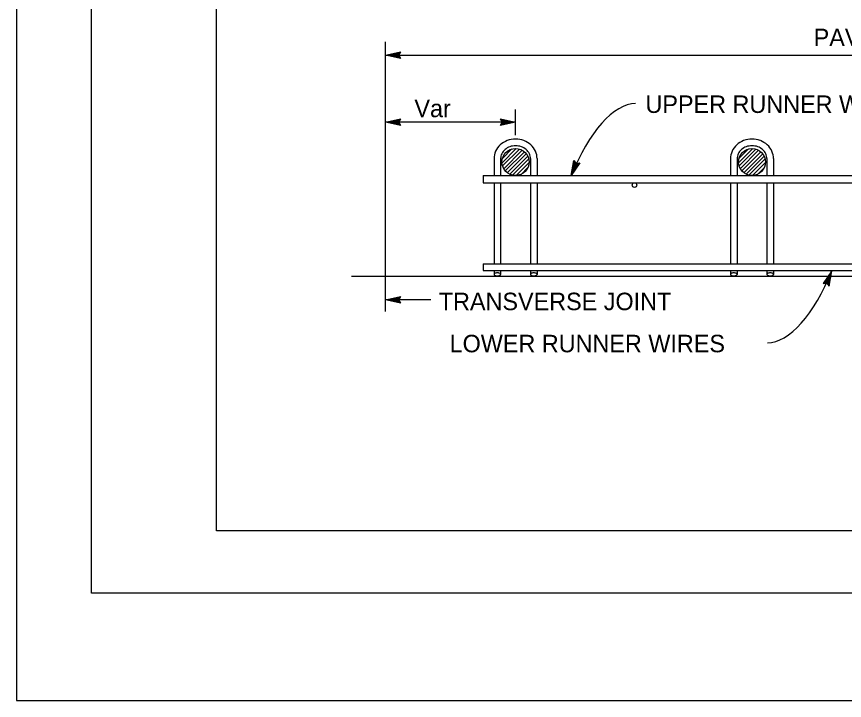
# Model space of a CAD drawing. Extents: x -893 to 867, y -474 to 712.
# Drawn here: x -893.5 to -562, y -474 to -200.1 of the extents above; entities that cross this region are included whole.
import ezdxf

# ---------------------------------------------------------------- set-up
doc = ezdxf.new("R2010")
doc.units = 0
for name, color, linetype in [('border_PLOTTING-ELEMENTS', 7, 'Continuous'), ('border_rw_22x34_Cut_Lines', 7, 'Continuous'), ('border_SHEET', 7, 'Continuous'), ('rd_PAVEMENT', 7, 'Continuous'), ('rd_PAVEMENT-anno', 7, 'Continuous'), ('STR_Misc Steel A', 7, 'Continuous'), ('STR_Misc Steel B', 7, 'Continuous'), ('STR_Misc Steel C', 7, 'Continuous'), ('STR_Misc Steel D', 7, 'Continuous'), ('STR_Misc Steel E', 7, 'Continuous')]:
    doc.layers.add(name, color=color, linetype=linetype)

msp = doc.modelspace()

# ---------------------------------------------------------------- linework, layer by layer
at = {"layer": 'border_PLOTTING-ELEMENTS'}
for points in [[(-893.46, -474.04), (866.54, -474.04), (866.54, 711.96), (-893.46, 711.96)], [(-863.46, 668.96), (836.54, 668.96), (836.54, -431.04), (-863.46, -431.04)]]:
    msp.add_lwpolyline(points, close=True, dxfattribs=at)
at = {"layer": 'border_rw_22x34_Cut_Lines'}
msp.add_lwpolyline([(-863.46, 668.96), (836.54, 668.96), (836.54, -431.04), (-863.46, -431.04)], close=True, dxfattribs=at)
at = {"layer": 'border_SHEET'}
for p, q in [((-813.46, -406.05), (-813.46, 643.95)), ((811.54, -406.05), (-813.46, -406.05))]:
    msp.add_line(p, q, dxfattribs=at)
at = {"layer": 'rd_PAVEMENT'}
msp.add_line((-759.39, -304.11), (-250.86, -304.11), dxfattribs=at)
at = {"layer": 'rd_PAVEMENT-anno'}
for p, q in [((-745.78, -318.2), (-745.78, -210.15)), ((-745.78, -215.56), (-739.78, -214.23)), ((-744.39, -215.56), (-740.01, -214.59)), ((-743.02, -215.56), (-740.19, -214.93)), ((-741.64, -215.56), (-740.43, -215.29)), ((-739.78, -214.23), (-740.58, -215.56)), ((-739.78, -214.23), (-739.78, -214.23)), ((-745.78, -215.56), (-264.35, -215.56)), ((-739.78, -216.9), (-745.78, -215.56)), ((-745.78, -215.56), (-745.78, -215.56)), ((-740, -216.54), (-744.4, -215.56)), ((-740.23, -216.18), (-743.02, -215.56)), ((-740.41, -215.84), (-741.64, -215.56)), ((-740.58, -215.56), (-739.78, -216.9)), ((-739.78, -216.9), (-739.78, -216.9)), ((-693.68, -247.59), (-693.68, -237.28)), ((-745.78, -242.36), (-739.78, -241.03)), ((-744.39, -242.36), (-740.01, -241.39)), ((-743.02, -242.36), (-740.19, -241.74)), ((-739.78, -241.03), (-740.58, -242.36)), ((-739.78, -241.03), (-739.78, -241.03)), ((-698.88, -242.36), (-699.68, -241.02)), ((-699.68, -241.02), (-699.68, -241.02)), ((-699.68, -241.02), (-693.68, -242.36)), ((-699.46, -241.38), (-695.06, -242.36)), ((-699.23, -241.74), (-696.44, -242.36)), ((-693.68, -242.36), (-745.78, -242.36)), ((-739.78, -243.7), (-745.78, -242.36)), ((-745.78, -242.36), (-745.78, -242.36)), ((-740, -243.34), (-744.4, -242.36)), ((-740.23, -242.98), (-743.02, -242.36)), ((-741.64, -242.36), (-740.43, -242.1)), ((-740.41, -242.64), (-741.64, -242.36)), ((-740.58, -242.36), (-739.78, -243.7)), ((-739.78, -243.7), (-739.78, -243.7)), ((-693.68, -242.36), (-699.68, -243.69)), ((-699.68, -243.69), (-698.88, -242.36)), ((-699.68, -243.69), (-699.68, -243.69)), ((-695.07, -242.36), (-699.44, -243.33)), ((-696.44, -242.36), (-699.26, -242.98)), ((-699.05, -242.08), (-697.82, -242.36)), ((-697.82, -242.36), (-699.03, -242.62)), ((-693.68, -242.36), (-693.68, -242.36)), ((-671.35, -263.77), (-670.38, -257.71)), ((-670.84, -262.48), (-670.13, -258.06)), ((-670.38, -257.71), (-670.38, -257.71)), ((-670.38, -257.71), (-669.44, -258.94)), ((-670.33, -261.21), (-669.87, -258.35)), ((-667.9, -258.69), (-671.35, -263.77)), ((-668.31, -258.76), (-670.84, -262.49)), ((-668.73, -258.84), (-670.33, -261.21)), ((-669.82, -259.92), (-669.63, -258.7)), ((-669.11, -258.88), (-669.82, -259.92)), ((-669.44, -258.94), (-667.9, -258.69)), ((-667.9, -258.69), (-667.9, -258.69)), ((-671.35, -263.77), (-671.35, -263.77)), ((-567.11, -301.99), (-570.56, -307.08)), ((-567.63, -303.28), (-570.14, -306.99)), ((-568.13, -304.56), (-569.75, -306.95)), ((-568.57, -307.38), (-568.13, -304.56)), ((-568.33, -307.73), (-567.62, -303.27)), ((-568.07, -308.06), (-567.11, -301.99)), ((-567.11, -301.99), (-567.11, -301.99)), ((-570.56, -307.08), (-569.03, -306.82)), ((-570.56, -307.08), (-570.56, -307.08)), ((-568.63, -305.84), (-569.33, -306.87)), ((-569.03, -306.82), (-568.07, -308.06)), ((-568.83, -307.09), (-568.63, -305.84)), ((-568.07, -308.06), (-568.07, -308.06)), ((-745.78, -313.59), (-739.78, -312.26)), ((-727.65, -313.59), (-745.78, -313.59)), ((-739.78, -314.93), (-745.78, -313.59)), ((-745.78, -313.59), (-745.78, -313.59)), ((-740, -314.57), (-744.4, -313.59)), ((-744.39, -313.58), (-740.01, -312.61)), ((-743.02, -313.59), (-740.19, -312.96)), ((-740.23, -314.21), (-743.02, -313.59)), ((-741.64, -313.59), (-740.43, -313.32)), ((-740.41, -313.86), (-741.64, -313.59)), ((-739.78, -312.26), (-740.58, -313.59)), ((-740.58, -313.59), (-739.78, -314.93)), ((-739.78, -312.26), (-739.78, -312.26)), ((-739.78, -314.93), (-739.78, -314.93))]:
    msp.add_line(p, q, dxfattribs=at)
for centre, major_axis in [((-655.24, -281.23), (-11.99, -45.99)), ((-583.22, -284.53), (11.99, 45.99))]:
    msp.add_ellipse(centre, major_axis=major_axis, ratio=0.436733, start_param=3.257272, end_param=4.439194, dxfattribs=at)
at = {"layer": 'STR_Misc Steel A'}
for p, q in [((-699.1, -258.64), (-693.38, -252.93)), ((-698.91, -256.92), (-695.1, -253.11)), ((-698.86, -259.94), (-692.08, -253.16)), ((-698.4, -261.02), (-691.01, -253.62)), ((-697.77, -261.91), (-690.11, -254.26)), ((-696.97, -262.66), (-689.37, -255.05)), ((-604.43, -258.64), (-598.72, -252.93)), ((-604.25, -256.92), (-600.43, -253.11)), ((-604.2, -259.94), (-597.41, -253.16)), ((-603.74, -261.02), (-596.34, -253.62)), ((-603.1, -261.91), (-595.44, -254.26)), ((-602.31, -262.66), (-594.7, -255.05)), ((-696.02, -263.24), (-688.78, -256)), ((-694.88, -263.64), (-688.39, -257.14)), ((-601.35, -263.24), (-594.11, -256)), ((-600.22, -263.64), (-593.72, -257.14)), ((-693.48, -263.77), (-688.25, -258.54)), ((-691.49, -263.32), (-688.71, -260.53)), ((-598.81, -263.77), (-593.59, -258.54)), ((-596.82, -263.32), (-594.04, -260.53))]:
    msp.add_line(p, q, dxfattribs=at)
for centre in [(-693.68, -258.35), (-599.01, -258.35)]:
    msp.add_circle(centre, 5.43, dxfattribs=at)
at = {"layer": 'STR_Misc Steel B'}
for p, q in [((-706.7, -263.77), (-706.7, -266.65)), ((-706.7, -263.77), (-303.43, -263.77)), ((-706.7, -266.65), (-303.43, -266.65))]:
    msp.add_line(p, q, dxfattribs=at)
at = {"layer": 'STR_Misc Steel C'}
for p, q in [((-706.7, -299.11), (-706.7, -301.77)), ((-706.7, -299.11), (-303.43, -299.11)), ((-706.7, -301.77), (-303.43, -301.77))]:
    msp.add_line(p, q, dxfattribs=at)
at = {"layer": 'STR_Misc Steel D'}
msp.add_circle((-646.06, -267.58), 0.928, dxfattribs=at)
at = {"layer": 'STR_Misc Steel E'}
for p, q in [((-702.3, -257), (-702.3, -263.77)), ((-699.64, -257), (-699.64, -263.77)), ((-687.71, -257), (-687.71, -263.77)), ((-685.05, -257), (-685.05, -263.77)), ((-607.64, -257), (-607.64, -263.77)), ((-604.98, -257), (-604.98, -263.77)), ((-593.04, -257), (-593.04, -263.77)), ((-590.38, -257), (-590.38, -263.77)), ((-702.3, -266.65), (-702.3, -299.11)), ((-699.64, -266.65), (-699.64, -299.11)), ((-687.71, -266.65), (-687.71, -299.11)), ((-685.05, -266.65), (-685.05, -299.11)), ((-607.64, -266.65), (-607.64, -299.11)), ((-604.98, -266.65), (-604.98, -299.11)), ((-593.04, -266.65), (-593.04, -299.11)), ((-590.38, -266.65), (-590.38, -299.11)), ((-702.3, -301.77), (-702.3, -303.37)), ((-699.64, -301.77), (-699.64, -303.37)), ((-687.71, -301.77), (-687.71, -303.37)), ((-685.05, -301.77), (-685.05, -303.37)), ((-607.64, -301.77), (-607.64, -303.37)), ((-604.98, -301.77), (-604.98, -303.37)), ((-593.04, -301.77), (-593.04, -303.37)), ((-590.38, -301.77), (-590.38, -303.37))]:
    msp.add_line(p, q, dxfattribs=at)
for centre, radius, start, end in [((-694.46, -257.34), 7.92, 132.1798, 155.433), ((-693.98, -257.86), 8.63, 110.5721, 132.1798), ((-693.68, -258.69), 9.5, 90, 110.5721), ((-693.68, -258.73), 6.89, 90, 109.6978), ((-693.68, -258.69), 9.5, 69.4279, 90), ((-693.68, -258.73), 6.89, 70.3022, 90), ((-693.37, -257.86), 8.63, 47.8202, 69.4279), ((-692.89, -257.34), 7.92, 24.567, 47.8202), ((-599.79, -257.34), 7.92, 132.1798, 155.433), ((-599.32, -257.86), 8.63, 110.5721, 132.1798), ((-599.01, -258.69), 9.5, 90, 110.5721), ((-599.01, -258.73), 6.89, 90, 109.6978), ((-599.01, -258.69), 9.5, 69.4279, 90), ((-599.01, -258.73), 6.89, 70.3022, 90), ((-598.7, -257.86), 8.63, 47.8202, 69.4279), ((-598.22, -257.34), 7.92, 24.567, 47.8202), ((-695.2, -257), 7.1, 155.433, 180), ((-695.17, -257), 4.48, 154.3942, 180), ((-694.44, -257.34), 5.28, 130.8371, 154.3942), ((-693.98, -257.88), 5.99, 109.6978, 130.8371), ((-693.37, -257.88), 5.99, 49.1629, 70.3022), ((-692.91, -257.34), 5.28, 25.6058, 49.1629), ((-692.18, -257), 4.48, 0, 25.6058), ((-692.15, -257), 7.1, 0, 24.567), ((-600.53, -257), 7.1, 155.433, 180), ((-600.5, -257), 4.48, 154.3942, 180), ((-599.78, -257.34), 5.28, 130.8371, 154.3942), ((-599.31, -257.88), 5.99, 109.6978, 130.8371), ((-598.71, -257.88), 5.99, 49.1629, 70.3022), ((-598.24, -257.34), 5.28, 25.6058, 49.1629), ((-597.52, -257), 4.48, 0, 25.6058), ((-597.48, -257), 7.1, 0, 24.567), ((-702, -303.37), 0.301, 137.8672, 180), ((-702, -303.37), 0.301, 180, 222.1328), ((-701.52, -303.81), 0.957, 114.6026, 137.8672), ((-701.52, -302.93), 0.957, 222.1328, 245.3974), ((-701.19, -304.52), 1.74, 100.7394, 114.6026), ((-701.19, -302.22), 1.74, 245.3974, 259.2606), ((-700.97, -305.66), 2.89, 90, 100.7394), ((-700.97, -301.08), 2.89, 259.2606, 270), ((-700.97, -305.66), 2.89, 79.2606, 90), ((-700.97, -301.08), 2.89, 270, 280.7394), ((-700.76, -304.52), 1.74, 65.3974, 79.2606), ((-700.76, -302.22), 1.74, 280.7394, 294.6026), ((-700.43, -303.81), 0.957, 42.1328, 65.3974), ((-700.43, -302.93), 0.957, 294.6026, 317.8672), ((-699.95, -303.37), 0.301, 0, 42.1328), ((-699.95, -303.37), 0.301, 317.8672, 0), ((-687.4, -303.37), 0.301, 137.8672, 180), ((-687.4, -303.37), 0.301, 180, 222.1328), ((-686.92, -303.81), 0.957, 114.6026, 137.8672), ((-686.92, -302.93), 0.957, 222.1328, 245.3974), ((-686.59, -304.52), 1.74, 100.7394, 114.6026), ((-686.59, -302.22), 1.74, 245.3974, 259.2606), ((-686.38, -305.66), 2.89, 90, 100.7394), ((-686.38, -301.08), 2.89, 259.2606, 270), ((-686.38, -305.66), 2.89, 79.2606, 90), ((-686.38, -301.08), 2.89, 270, 280.7394), ((-686.16, -304.52), 1.74, 65.3974, 79.2606), ((-686.16, -302.22), 1.74, 280.7394, 294.6026), ((-685.84, -303.81), 0.957, 42.1328, 65.3974), ((-685.84, -302.93), 0.957, 294.6026, 317.8672), ((-685.35, -303.37), 0.301, 0, 42.1328), ((-685.35, -303.37), 0.301, 317.8672, 0), ((-607.33, -303.37), 0.301, 137.8672, 180), ((-607.33, -303.37), 0.301, 180, 222.1328), ((-606.85, -303.81), 0.957, 114.6026, 137.8672), ((-606.85, -302.93), 0.957, 222.1328, 245.3974), ((-606.52, -304.52), 1.74, 100.7394, 114.6026), ((-606.52, -302.22), 1.74, 245.3974, 259.2606), ((-606.31, -305.66), 2.89, 90, 100.7394), ((-606.31, -301.08), 2.89, 259.2606, 270), ((-606.31, -305.66), 2.89, 79.2606, 90), ((-606.31, -301.08), 2.89, 270, 280.7394), ((-606.09, -304.52), 1.74, 65.3974, 79.2606), ((-606.09, -302.22), 1.74, 280.7394, 294.6026), ((-605.77, -303.81), 0.957, 42.1328, 65.3974), ((-605.77, -302.93), 0.957, 294.6026, 317.8672), ((-605.28, -303.37), 0.301, 0, 42.1328), ((-605.28, -303.37), 0.301, 317.8672, 0), ((-592.74, -303.37), 0.301, 137.8672, 180), ((-592.74, -303.37), 0.301, 180, 222.1328), ((-592.25, -303.81), 0.957, 114.6026, 137.8672), ((-592.25, -302.93), 0.957, 222.1328, 245.3974), ((-591.92, -304.52), 1.74, 100.7394, 114.6026), ((-591.92, -302.22), 1.74, 245.3974, 259.2606), ((-591.71, -305.66), 2.89, 90, 100.7394), ((-591.71, -301.08), 2.89, 259.2606, 270), ((-591.71, -305.66), 2.89, 79.2606, 90), ((-591.71, -301.08), 2.89, 270, 280.7394), ((-591.49, -304.52), 1.74, 65.3974, 79.2606), ((-591.49, -302.22), 1.74, 280.7394, 294.6026), ((-591.17, -303.81), 0.957, 42.1328, 65.3974), ((-591.17, -302.93), 0.957, 294.6026, 317.8672), ((-590.68, -303.37), 0.301, 0, 42.1328), ((-590.68, -303.37), 0.301, 317.8672, 0)]:
    msp.add_arc(centre, radius, start, end, dxfattribs=at)

# ---------------------------------------------------------------- texts
at = {"layer": 'rd_PAVEMENT-anno'}
for s, p in [('PAVEMENT LANE LENGTH', (-574.32, -211.94)), ('UPPER RUNNER WIRES', (-641.65, -238.69)), ('Var', (-734.16, -240.39)), ('TRANSVERSE JOINT', (-724.41, -317.7)), ('LOWER RUNNER WIRES', (-720.08, -334.57))]:
    msp.add_text(s, height=7, dxfattribs=at).set_placement(p)

doc.saveas('drawing.dxf')
